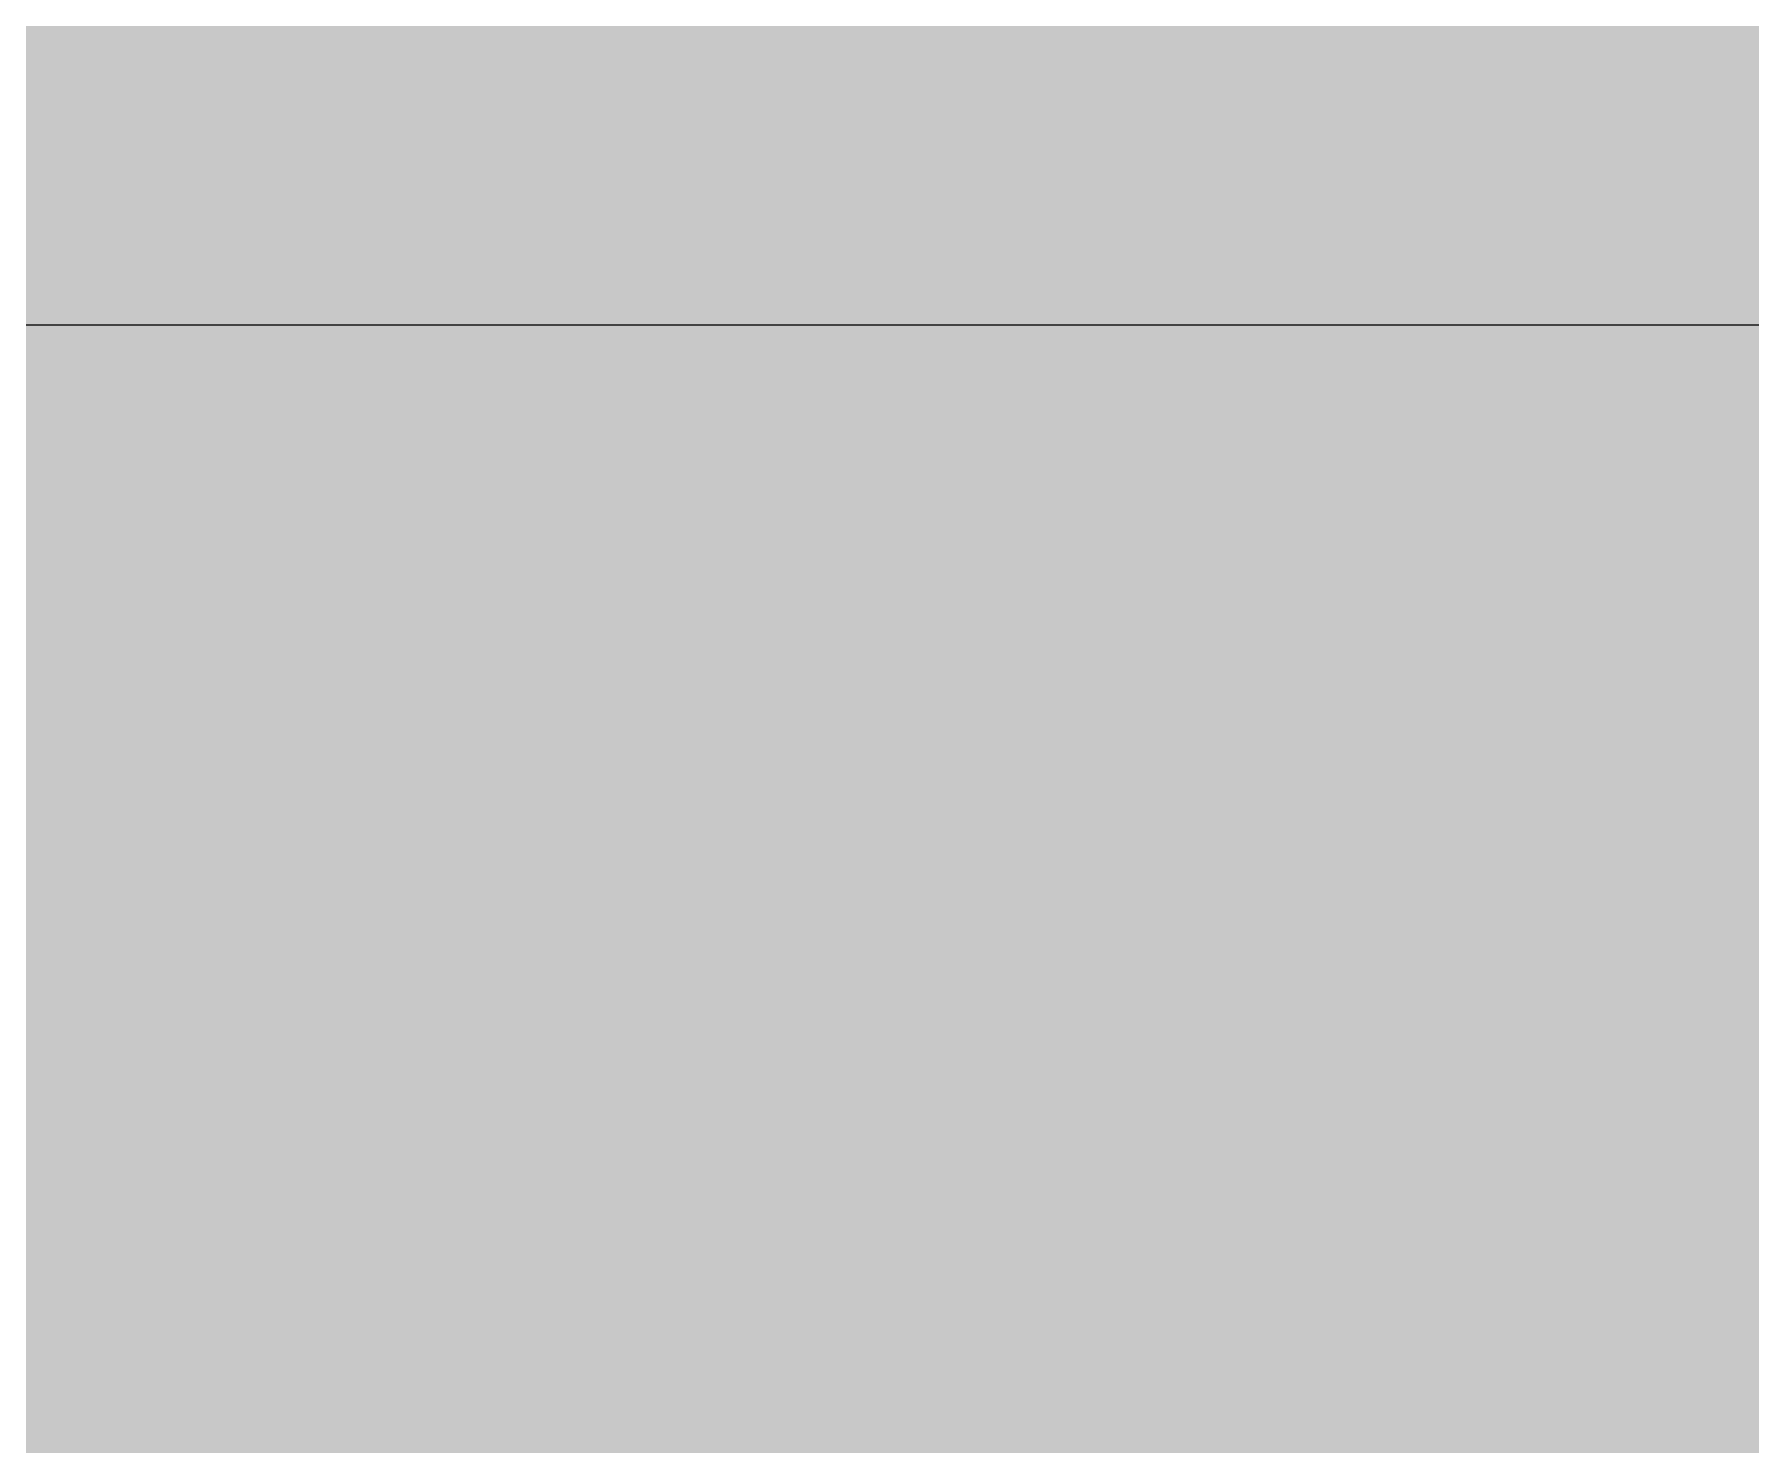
# Model space of a CAD drawing. Header units: inches. Extents: x 1750 to 8392, y -297 to 660.
# Drawn here: x 2216.7028 to 2216.9677, y 135.0771 to 135.2949 of the extents above; entities that cross this region are included whole.
import ezdxf

# ---------------------------------------------------------------- set-up
doc = ezdxf.new("R2010")
doc.units = ezdxf.units.IN
doc.header["$MEASUREMENT"] = 0
for name, color, linetype, lineweight in [('A-FLOR-3', 192, 'Continuous', 5), ('A-FLOR-4', 192, 'Continuous', 9), ('A-WALL-1', 113, 'Continuous', 9)]:
    doc.layers.add(name, color=color, linetype=linetype, lineweight=lineweight)

# ---------------------------------------------------------------- blocks, each defined once
blk = doc.blocks.new('Walls 117 - Walls 3-2567195-BUILDING ELEVATION - EAST')
at = {"layer": 'A-WALL-1'}
blk.add_hatch(color=256, dxfattribs=at).paths.add_polyline_path([(2285.55524, 134.977), (2329.63724, 135.01358), (2329.73716, 135.1135), (2329.77374, 135.25), (2216.44874, 135.25), (2216.48531, 135.1135), (2216.58524, 135.01358), (2216.72174, 134.977), (2278.80414, 134.977)], flags=0)
blk.add_line((2329.77374, 135.25), (2216.44874, 135.25), dxfattribs=at)
blk.add_open_spline([(2216.44874, 135.25), (2216.44874, 135.22618), (2216.45344, 135.19044), (2216.4688, 135.14523), (2216.48464, 135.11311), (2216.50122, 135.0883), (2216.51634, 135.06987), (2216.53263, 135.05247), (2216.55058, 135.03673), (2216.56996, 135.02285), (2216.5902, 135.01026), (2216.61697, 134.99706), (2216.66218, 134.98171), (2216.69791, 134.977), (2216.72174, 134.977)], degree=3, knots=[-1, -1, -1, -1, -0.833333, -0.75, -0.666667, -0.583333, -0.541667, -0.5, -0.416667, -0.375, -0.333333, -0.25, -0.166667, 0, 0, 0, 0], dxfattribs=at)

msp = doc.modelspace()

# ---------------------------------------------------------------- hatches: boundary and pattern name
at = {"layer": 'A-FLOR-3'}
msp.add_hatch(color=256, dxfattribs=at).paths.add_polyline_path([(2286.31514, 135.25), (2329.77374, 135.25), (2329.77374, 136.25), (2216.44874, 136.25), (2216.44874, 135.25), (2278.80414, 135.25)], flags=0)

# ---------------------------------------------------------------- linework, layer by layer
at = {"layer": 'A-FLOR-4'}
msp.add_line((2329.77374, 135.25), (2216.44874, 135.25), dxfattribs=at)

# ---------------------------------------------------------------- block references
at = {"layer": 'A-WALL-1'}
msp.add_blockref('Walls 117 - Walls 3-2567195-BUILDING ELEVATION - EAST', (0, 0), dxfattribs=at)

doc.saveas('drawing.dxf')
